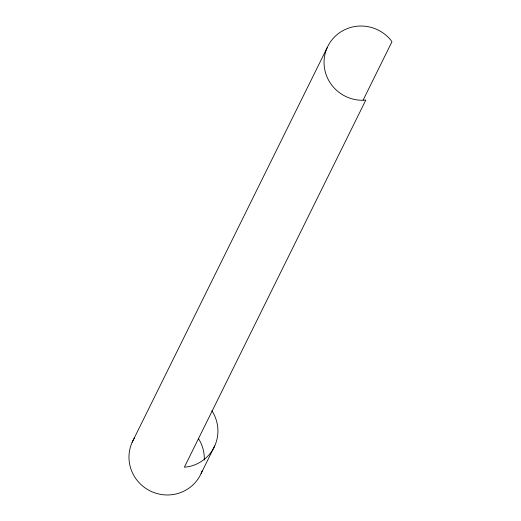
<?xml version="1.0" encoding="UTF-8"?>
<svg xmlns="http://www.w3.org/2000/svg" width="521" height="521" viewBox="0 0 521 521"><rect width="100%" height="100%" fill="white"/><g stroke="black" fill="none" stroke-linecap="round" stroke-linejoin="round"><path stroke-width="0.78" d="M132.139 442.309L327.214 47.606A37.844 36.945 26.3 0 1 390.854 40.163L391.961 41.758L363.157 100.039M201.145 473.394L214.756 445.859M211.858 410.874L212.763 412.176A37.844 36.945 26.3 0 1 188.302 466.725L184.375 467.187L365.84 100.019L363.912 100.247A37.844 36.945 26.3 0 1 327.214 47.606M202.226 470.704A37.844 36.945 26.3 0 1 150.517 491.095A37.844 36.945 26.3 0 1 134.535 437.835M198.384 438.454A37.844 36.945 26.3 0 1 204.284 460.036"/></g></svg>
